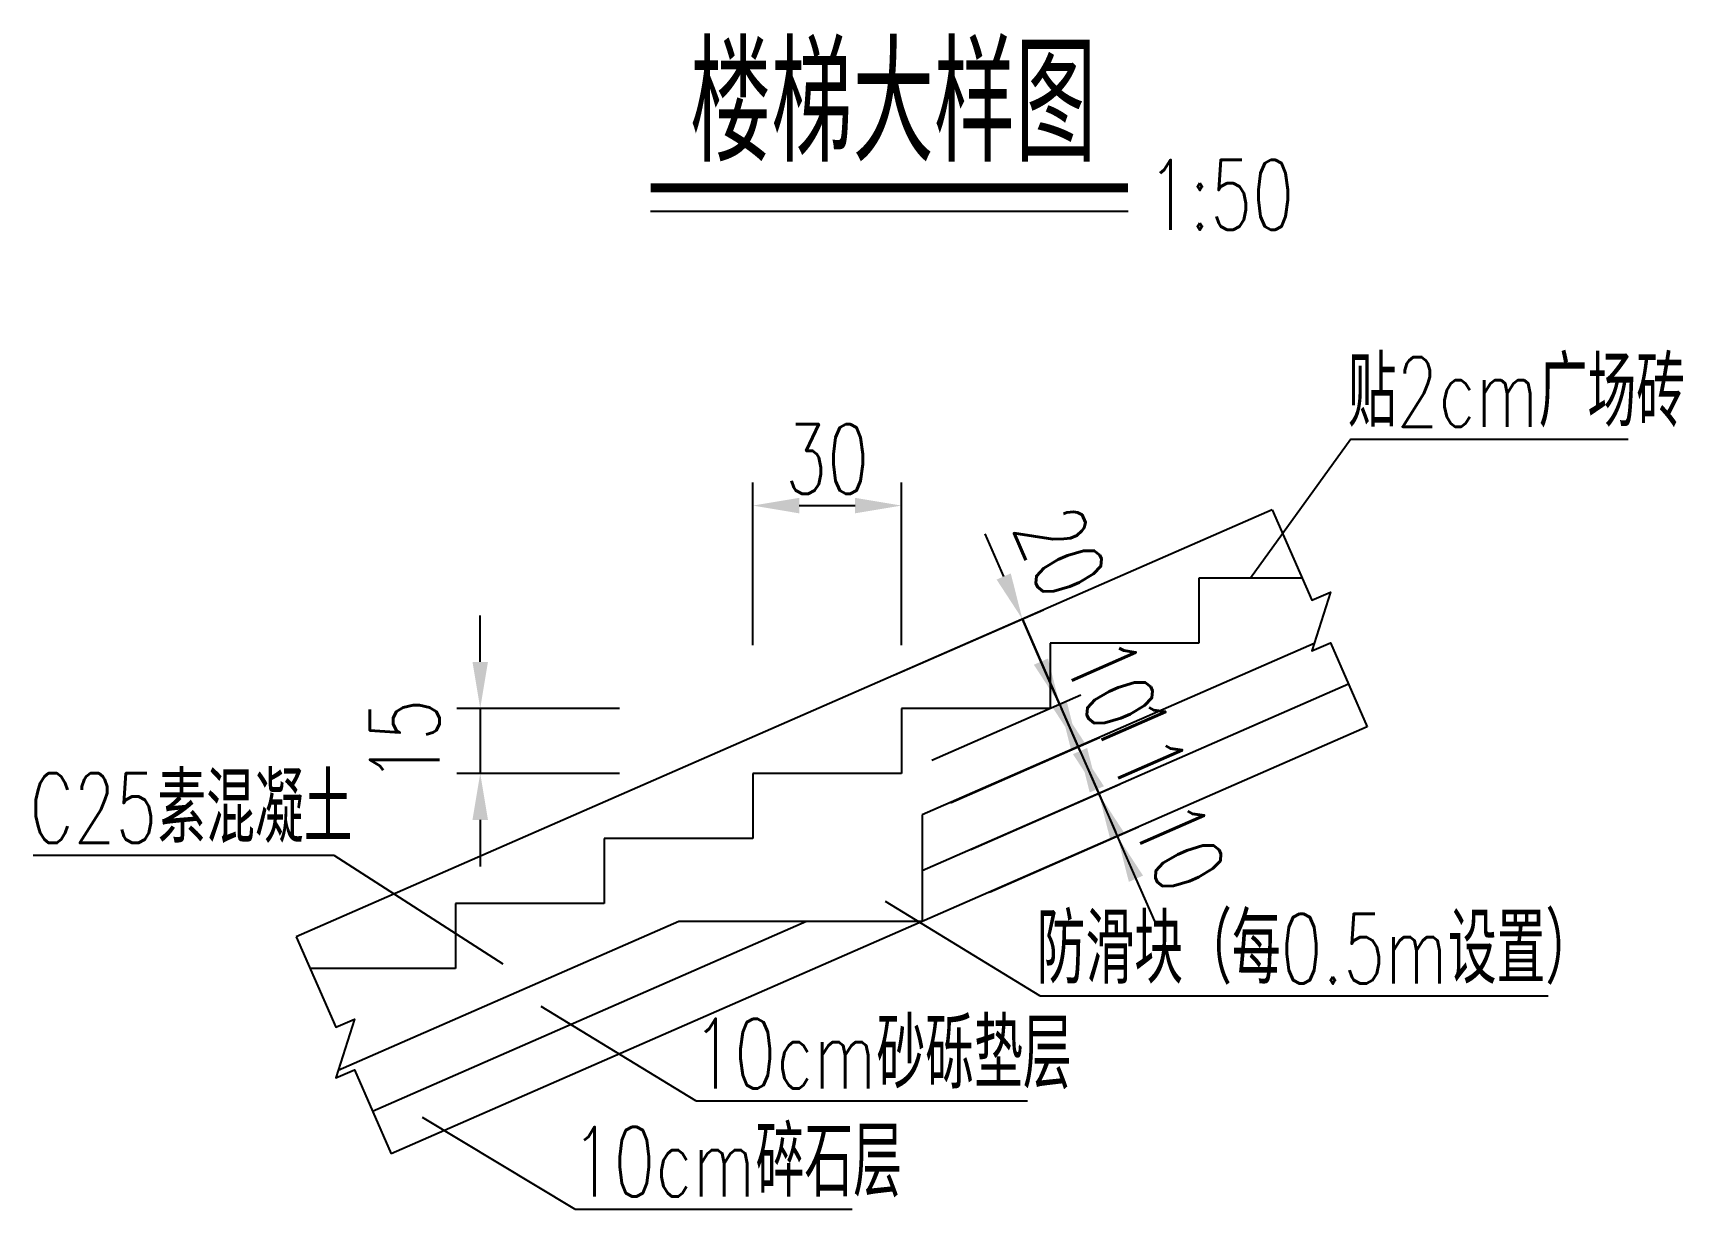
# Model space of a CAD drawing. Header units: millimetres. Extents: x -1559 to 8954, y -4425 to 781.
# Drawn here: x 8950.189 to 8953.74, y -1672.597 to -1670.066 of the extents above; entities that cross this region are included whole.
import ezdxf

# ---------------------------------------------------------------- set-up
doc = ezdxf.new("R2010")
doc.units = ezdxf.units.MM
doc.header["$LTSCALE"] = 0.25
doc.header["$MEASUREMENT"] = 0
for name, color, linetype in [('文字', 7, 'Continuous'), ('次轮廓线', 7, 'Continuous'), ('轮廓线', 1, 'Continuous')]:
    doc.layers.add(name, color=color, linetype=linetype)
doc.styles.get("Standard").update_dxf_attribs({"font": 'simplex1.shx', "width": 0.7, "bigfont": 'hztxt.shx'})
doc.dimstyles.new('200', dxfattribs={"dimscale": 0.05, "dimtxt": 3, "dimasz": 2, "dimexe": 1, "dimexo": 1, "dimgap": 0.5, "dimtad": 1, "dimdec": 1, "dimlfac": 100, "dimrnd": 0.01, "dimzin": 9, "dimdsep": 46, "dimtxsty": 'Standard', "dimcen": 0, "dimadec": 0, "dimazin": 0, "dimtfac": 1, "dimtdec": 1, "dimtmove": 2, "dimatfit": 1, "dimfxl": 0, "dimarcsym": 0})

# ---------------------------------------------------------------- blocks, each defined once
blk = doc.blocks.new('*D28')
at = {"layer": 'Defpoints', "color": 0}
for p in [(8951.8859, -1671.5162), (8952.3979, -1671.5105), (8951.966, -1671.6994)]:
    blk.add_point(p, dxfattribs=at)
at = {"layer": '文字', "color": 0, "lineweight": -2}
for p, q in [((8952.2777, -1671.2356), (8952.2376, -1671.144)), ((8952.0429, -1671.4475), (8952.3636, -1671.3072)), ((8952.3178, -1671.3273), (8952.3979, -1671.5105)), ((8952.1231, -1671.6307), (8952.4437, -1671.4905)), ((8952.438, -1671.6021), (8952.4781, -1671.6937))]:
    blk.add_line(p, q, dxfattribs=at)
at = {"layer": '文字', "color": 0}
for points in [[(8952.2929, -1671.229), (8952.2624, -1671.2423), (8952.3178, -1671.3273)], [(8952.4533, -1671.5954), (8952.4227, -1671.6088), (8952.3979, -1671.5105)]]:
    blk.add_solid(points, dxfattribs=at)
at = {"layer": '文字', "color": 0, "insert": (8952.3995, -1671.1827), "char_height": 0.15, "attachment_point": 5, "rotation": 293.6294}
blk.add_mtext('20', dxfattribs=at)
blk = doc.blocks.new('*D29')
at = {"layer": 'Defpoints', "color": 0}
for p in [(8952.438, -1671.6021), (8951.4177, -1671.9394), (8951.4577, -1672.031)]:
    blk.add_point(p, dxfattribs=at)
at = {"layer": '文字', "color": 0, "lineweight": -2}
for p, q in [((8952.3578, -1671.4189), (8952.3178, -1671.3273)), ((8952.1231, -1671.6307), (8952.4437, -1671.4905)), ((8952.3979, -1671.5105), (8952.438, -1671.6021)), ((8952.1632, -1671.7224), (8952.4838, -1671.5821)), ((8952.4781, -1671.6937), (8952.5182, -1671.7853))]:
    blk.add_line(p, q, dxfattribs=at)
at = {"layer": '文字', "color": 0}
for points in [[(8952.3731, -1671.4122), (8952.3426, -1671.4256), (8952.3979, -1671.5105)], [(8952.4934, -1671.687), (8952.4628, -1671.7004), (8952.438, -1671.6021)]]:
    blk.add_solid(points, dxfattribs=at)
at = {"layer": '文字', "color": 0, "insert": (8952.5091, -1671.4662), "char_height": 0.15, "attachment_point": 5, "rotation": 293.6294}
blk.add_mtext('10', dxfattribs=at)
blk = doc.blocks.new('*D30')
at = {"layer": 'Defpoints', "color": 0}
for p in [(8952.4821, -1671.7029), (8951.4577, -1672.031), (8951.5018, -1672.1318)]:
    blk.add_point(p, dxfattribs=at)
at = {"layer": '文字', "color": 0, "lineweight": -2}
for p, q in [((8952.3979, -1671.5105), (8952.3578, -1671.4189)), ((8952.1632, -1671.7224), (8952.4838, -1671.5821)), ((8952.438, -1671.6021), (8952.4821, -1671.7029)), ((8952.2072, -1671.8231), (8952.5279, -1671.6828)), ((8952.5222, -1671.7945), (8952.5623, -1671.8861))]:
    blk.add_line(p, q, dxfattribs=at)
at = {"layer": '文字', "color": 0}
for points in [[(8952.4132, -1671.5038), (8952.3827, -1671.5172), (8952.438, -1671.6021)], [(8952.5374, -1671.7878), (8952.5069, -1671.8012), (8952.4821, -1671.7029)]]:
    blk.add_solid(points, dxfattribs=at)
at = {"layer": '文字', "color": 0, "insert": (8952.5731, -1671.5941), "char_height": 0.15, "attachment_point": 5, "rotation": 293.6294}
blk.add_mtext('11', dxfattribs=at)
blk = doc.blocks.new('*D31')
at = {"layer": 'Defpoints', "color": 0}
for p in [(8952.5222, -1671.7945), (8951.5018, -1672.1318), (8951.5419, -1672.2234)]:
    blk.add_point(p, dxfattribs=at)
at = {"layer": '文字', "color": 0, "lineweight": -2}
for p, q in [((8952.442, -1671.6113), (8952.4019, -1671.5197)), ((8952.2072, -1671.8231), (8952.5279, -1671.6828)), ((8952.4821, -1671.7029), (8952.5222, -1671.7945)), ((8952.2473, -1671.9147), (8952.568, -1671.7745)), ((8952.5623, -1671.8861), (8952.6023, -1671.9777))]:
    blk.add_line(p, q, dxfattribs=at)
at = {"layer": '文字', "color": 0}
for points in [[(8952.4573, -1671.6046), (8952.4267, -1671.618), (8952.4821, -1671.7029)], [(8952.5775, -1671.8794), (8952.547, -1671.8928), (8952.5222, -1671.7945)]]:
    blk.add_solid(points, dxfattribs=at)
at = {"layer": '文字', "color": 0, "insert": (8952.6565, -1671.817), "char_height": 0.15, "attachment_point": 5, "rotation": 293.6294}
blk.add_mtext('10', dxfattribs=at)
blk = doc.blocks.new('*D33')
at = {"layer": 'Defpoints', "color": 0}
for p in [(8952.0577, -1671.0831), (8951.7377, -1671.6594), (8952.0577, -1671.6594)]:
    blk.add_point(p, dxfattribs=at)
at = {"layer": '文字', "color": 0, "lineweight": -2}
for p, q in [((8951.7377, -1671.3831), (8951.7377, -1671.0331)), ((8952.0577, -1671.3831), (8952.0577, -1671.0331)), ((8951.8377, -1671.0831), (8951.9577, -1671.0831))]:
    blk.add_line(p, q, dxfattribs=at)
at = {"layer": '文字', "color": 0}
for points in [[(8951.8377, -1671.0664), (8951.8377, -1671.0998), (8951.7377, -1671.0831)], [(8951.9577, -1671.0664), (8951.9577, -1671.0998), (8952.0577, -1671.0831)]]:
    blk.add_solid(points, dxfattribs=at)
at = {"layer": '文字', "color": 0, "insert": (8951.8977, -1670.9831), "char_height": 0.15, "attachment_point": 5}
blk.add_mtext('30', dxfattribs=at)
blk = doc.blocks.new('*D32')
at = {"layer": 'Defpoints', "color": 0}
for p in [(8952.0577, -1671.5194), (8951.1511, -1671.6594), (8952.0577, -1671.6594)]:
    blk.add_point(p, dxfattribs=at)
at = {"layer": '文字', "color": 0, "lineweight": -2}
for p, q in [((8951.1511, -1671.4194), (8951.1511, -1671.3194)), ((8951.4511, -1671.5194), (8951.1011, -1671.5194)), ((8951.1511, -1671.5194), (8951.1511, -1671.6594)), ((8951.4511, -1671.6594), (8951.1011, -1671.6594)), ((8951.1511, -1671.7594), (8951.1511, -1671.8594))]:
    blk.add_line(p, q, dxfattribs=at)
at = {"layer": '文字', "color": 0}
for points in [[(8951.1344, -1671.4194), (8951.1678, -1671.4194), (8951.1511, -1671.5194)], [(8951.1344, -1671.7594), (8951.1678, -1671.7594), (8951.1511, -1671.6594)]]:
    blk.add_solid(points, dxfattribs=at)
at = {"layer": '文字', "color": 0, "insert": (8950.9886, -1671.5894), "char_height": 0.15, "attachment_point": 5, "rotation": 90}
blk.add_mtext('15', dxfattribs=at)

msp = doc.modelspace()

# ---------------------------------------------------------------- linework, layer by layer
for points in [[(8952.8555, -1671.092), (8952.9406, -1671.2866), (8952.9807, -1671.2691), (8952.9407, -1671.3958), (8952.9807, -1671.3782), (8953.0598, -1671.5593)], [(8950.755, -1672.011), (8950.8401, -1672.2056), (8950.8802, -1672.188), (8950.8401, -1672.3147), (8950.8802, -1672.2972), (8950.9593, -1672.4783)]]:
    msp.add_lwpolyline(points)
at = {"layer": '文字'}
for p, q in [((8953.025, -1670.9401), (8952.8088, -1671.2394)), ((8953.025, -1670.9401), (8953.6216, -1670.9401)), ((8952.8555, -1671.092), (8950.755, -1672.011)), ((8952.9456, -1671.38), (8952.1025, -1671.7489)), ((8953.0198, -1671.4676), (8952.1025, -1671.869)), ((8953.0599, -1671.5593), (8950.9593, -1672.4783)), ((8950.1887, -1671.8356), (8950.8361, -1671.8356)), ((8950.8361, -1671.8356), (8951.1998, -1672.0689)), ((8952.3557, -1672.1382), (8952.0232, -1671.9352)), ((8951.5786, -1671.9781), (8950.8451, -1672.299)), ((8951.853, -1671.9781), (8950.9193, -1672.3866)), ((8952.3557, -1672.1382), (8953.4495, -1672.1382)), ((8951.6151, -1672.3642), (8951.2826, -1672.1612)), ((8951.6151, -1672.3642), (8952.3287, -1672.3642)), ((8951.3549, -1672.5968), (8951.0268, -1672.4002)), ((8951.3549, -1672.5968), (8951.9515, -1672.5968))]:
    msp.add_line(p, q, dxfattribs=at)
at = {"layer": '次轮廓线'}
msp.add_line((8951.5177, -1670.4493), (8952.5454, -1670.4493), dxfattribs=at)
at = {"layer": '次轮廓线', "const_width": 0.02}
msp.add_lwpolyline([(8951.5177, -1670.3993), (8952.5454, -1670.3993)], dxfattribs=at)
at = {"layer": '轮廓线'}
for p, q in [((8952.92, -1671.2394), (8952.6977, -1671.2394)), ((8952.6977, -1671.2394), (8952.6977, -1671.3794)), ((8952.6977, -1671.3794), (8952.3777, -1671.3794)), ((8952.3777, -1671.3794), (8952.3777, -1671.5194)), ((8952.3777, -1671.5194), (8952.0577, -1671.5194)), ((8952.0577, -1671.5194), (8952.0577, -1671.6594)), ((8952.0577, -1671.6594), (8951.7377, -1671.6594)), ((8951.7377, -1671.6594), (8951.7377, -1671.7994)), ((8952.1025, -1671.7489), (8952.1025, -1671.9781)), ((8951.7377, -1671.7994), (8951.4177, -1671.7994)), ((8951.4177, -1671.7994), (8951.4177, -1671.9394)), ((8951.4177, -1671.9394), (8951.0977, -1671.9394)), ((8951.0977, -1671.9394), (8951.0977, -1672.0794)), ((8952.1025, -1671.9781), (8951.5786, -1671.9781)), ((8951.0977, -1672.0794), (8950.7849, -1672.0794))]:
    msp.add_line(p, q, dxfattribs=at)

# ---------------------------------------------------------------- texts
at = {"layer": '文字', "width": 0.7}
for s, height, p in [('楼梯大样图', 0.25, (8951.6025, -1670.343)), ('1:50', 0.15, (8952.5873, -1670.4894)), ('贴2cm广场砖', 0.15, (8953.018, -1670.9134)), ('C25素混凝土', 0.15, (8950.1816, -1671.8089)), ('防滑块（每0.5m设置）', 0.15, (8952.3486, -1672.1116)), ('10cm砂砾垫层', 0.15, (8951.608, -1672.3375)), ('10cm碎石层', 0.15, (8951.3478, -1672.5701))]:
    msp.add_text(s, height=height, dxfattribs=at).set_placement(p)

# ---------------------------------------------------------------- dimensions: what is measured, and where the dimension line sits
at = {"layer": '文字'}
dim = msp.add_linear_dim(base=(8952.0577, -1671.0831), p1=(8951.7377, -1671.6594), p2=(8952.0577, -1671.6594), text='30', dimstyle='200', dxfattribs=at)
dim.commit()
dim.dimension.update_dxf_attribs({"geometry": '*D33', "text_midpoint": (8951.8977, -1670.9831)})
for base, p1, p2, picture, middle in [((8952.3979, -1671.5105), (8951.8859, -1671.5162), (8951.966, -1671.6994), '*D28', (8952.3995, -1671.1827)), ((8952.4821, -1671.7029), (8951.4577, -1672.031), (8951.5018, -1672.1318), '*D30', (8952.5731, -1671.5941))]:
    dim = msp.add_linear_dim(base=base, p1=p1, p2=p2, angle=293.6294, dimstyle='200', dxfattribs=at)
    dim.commit()
    dim.dimension.update_dxf_attribs({"geometry": picture, "text_midpoint": middle, "dimtype": 161})
dim = msp.add_linear_dim(base=(8951.1511, -1671.6594), p1=(8952.0577, -1671.5194), p2=(8952.0577, -1671.6594), angle=90, text='15', dimstyle='200', dxfattribs=at)
dim.commit()
dim.dimension.update_dxf_attribs({"geometry": '*D32', "text_midpoint": (8950.9886, -1671.5894)})
for base, p1, p2, picture, middle in [((8952.438, -1671.6021), (8951.4177, -1671.9394), (8951.4577, -1672.031), '*D29', (8952.5091, -1671.4662)), ((8952.5222, -1671.7945), (8951.5018, -1672.1318), (8951.5419, -1672.2234), '*D31', (8952.6565, -1671.817))]:
    dim = msp.add_linear_dim(base=base, p1=p1, p2=p2, angle=293.6294, text='10', dimstyle='200', dxfattribs=at)
    dim.commit()
    dim.dimension.update_dxf_attribs({"geometry": picture, "text_midpoint": middle, "dimtype": 161})

doc.saveas('drawing.dxf')
